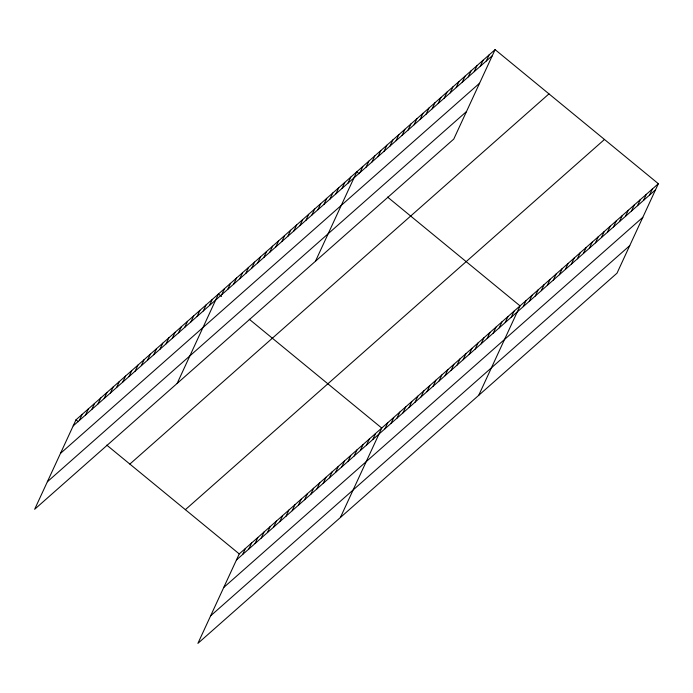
<?xml version="1.0" encoding="UTF-8"?>
<svg xmlns="http://www.w3.org/2000/svg" width="693" height="693" viewBox="0 0 693 693"><rect width="100%" height="100%" fill="white"/><g stroke="black" fill="none" stroke-linecap="round" stroke-linejoin="round"><path stroke-width="1.04" d="M495.097 49.627L75.987 419.828L34.65 509.286L453.759 139.085L495.097 49.627L658.35 183.714L617.013 273.172L197.903 643.373L239.241 553.915L658.35 183.714M79.383 420.408L82.181 414.353M85.577 414.942L88.375 408.879M91.771 409.468L94.569 403.413M97.964 403.993L100.762 397.938M104.167 398.518L106.965 392.463M110.36 393.052L113.158 386.989M116.554 387.578L119.352 381.522M122.748 382.103L125.546 376.048M128.941 376.628L131.739 370.573M135.144 371.162L137.942 365.098M141.337 365.687L144.135 359.632M147.531 360.213L150.329 354.158M153.725 354.738L156.523 348.683M159.918 349.272L162.725 343.217M166.121 343.797L168.919 337.742M172.314 338.323L175.112 332.268M178.508 332.848L181.306 326.793M184.702 327.382L187.5 321.327M190.904 321.907L193.702 315.852M197.098 316.432L199.896 310.377M203.292 310.958L206.09 304.903M209.485 305.492L212.283 299.437M177.148 383.411L218.477 293.962L221.561 296.491M221.699 294.707L224.497 288.652M227.711 289.397L230.509 283.342M233.723 284.087L236.521 278.023M239.735 278.768L242.533 272.713M245.746 273.458L248.544 267.403M251.758 268.148L254.565 262.093M257.779 262.838L260.577 256.782M263.79 257.527L266.588 251.472M269.802 252.217L272.6 246.154M275.814 246.899L278.612 240.843M281.826 241.588L284.624 235.533M287.846 236.278L290.644 230.223M293.858 230.968L296.656 224.913M299.87 225.658L302.668 219.603M305.882 220.348L308.68 214.284M311.893 215.029L314.691 208.974M317.905 209.719L320.703 203.664M323.926 204.409L326.724 198.354M329.937 199.099L332.735 193.044M335.949 193.789L338.747 187.734M341.961 188.479L344.759 182.415M347.973 183.16L350.771 177.105M315.454 261.252L356.791 171.795L359.095 173.692M360.005 172.54L362.803 166.485M366.017 167.23L368.815 161.174M372.028 161.919L374.826 155.864M378.04 156.609L380.838 150.554M384.052 151.291L386.85 145.235M390.072 145.98L392.87 139.925M396.084 140.67L398.882 134.615M402.096 135.36L404.894 129.305M408.108 130.05L410.906 123.995M414.119 124.74L416.917 118.685M420.131 119.43L422.929 113.366M426.152 114.111L428.95 108.056M432.163 108.801L434.961 102.746M438.175 103.491L440.973 97.436M444.187 98.181L446.985 92.126M450.199 92.871L452.997 86.816M456.211 87.561L459.017 81.497M242.637 554.495L245.435 548.44M462.231 82.242L465.029 76.187M248.83 549.029L251.628 542.965M468.243 76.932L471.041 70.877M255.033 543.555L257.831 537.499M474.255 71.622L477.053 65.566M261.226 538.08L264.024 532.025M480.266 66.311L483.064 60.256M267.42 532.605L270.218 526.55M486.278 61.001L489.076 54.946M273.614 527.139L276.412 521.075M279.807 521.664L282.605 515.609M286.01 516.19L288.808 510.135M292.203 510.715L295.001 504.66M298.397 505.249L301.195 499.194M304.591 499.774L307.389 493.719M310.785 494.3L313.591 488.244M316.987 488.825L319.785 482.77M323.181 483.359L325.979 477.304M329.374 477.884L332.172 471.829M335.568 472.409L338.366 466.354M341.77 466.935L344.568 460.88M347.964 461.469L350.762 455.414M354.158 455.994L356.956 449.939M360.351 450.519L363.149 444.464M366.545 445.053L369.343 438.99M372.747 439.579L375.545 433.523M340.402 517.498L381.739 428.049L249.263 319.248M384.953 428.794L387.751 422.739M390.965 423.484L393.763 417.429M396.976 418.174L399.774 412.11M402.997 412.855L405.795 406.8M409.009 407.545L411.807 401.49M415.02 402.235L417.818 396.179M421.032 396.924L423.83 390.869M427.044 391.614L429.842 385.559M433.056 386.304L435.854 380.24M439.076 380.985L441.874 374.93M445.088 375.675L447.886 369.62M451.1 370.365L453.898 364.31M457.111 365.055L459.909 359M463.123 359.745L465.921 353.69M469.135 354.435L471.942 348.371M475.155 349.116L477.953 343.061M481.167 343.806L483.965 337.751M487.179 338.496L489.977 332.441M493.191 333.186L495.989 327.131M499.203 327.876L502.001 321.821M505.223 322.566L508.021 316.51M511.235 317.247L514.033 311.192M478.707 395.339L520.045 305.882L387.569 197.081M523.258 306.627L526.056 300.571M529.27 301.316L532.068 295.261M535.282 296.006L538.08 289.951M541.302 290.696L544.1 284.641M547.314 285.386L550.112 279.322M553.326 280.067L556.124 274.012M559.338 274.757L562.136 268.702M565.349 269.447L568.147 263.392M571.361 264.137L574.168 258.082M577.382 258.827L580.18 252.772M583.393 253.517L586.191 247.453M589.405 248.198L592.203 242.143M595.417 242.888L598.215 236.833M601.429 237.578L604.227 231.523M607.449 232.268L610.247 226.213M613.461 226.957L616.259 220.902M619.473 221.647L622.271 215.584M625.484 216.329L628.282 210.274M631.496 211.018L634.294 204.963M637.508 205.708L640.306 199.653M643.528 200.398L646.326 194.343M649.54 195.088L652.338 189.033M73.189 425.883L492.299 55.691M60.473 453.404L479.582 83.212M47.367 481.756L466.476 111.564M129.86 464.076L548.969 93.884M185.369 509.667L604.478 139.466M236.443 559.97L655.552 189.778M223.726 587.491L642.835 217.299M210.62 615.843L629.729 245.651M75.987 419.828L78.292 421.725M106.765 445.114L239.241 553.915"/></g></svg>
